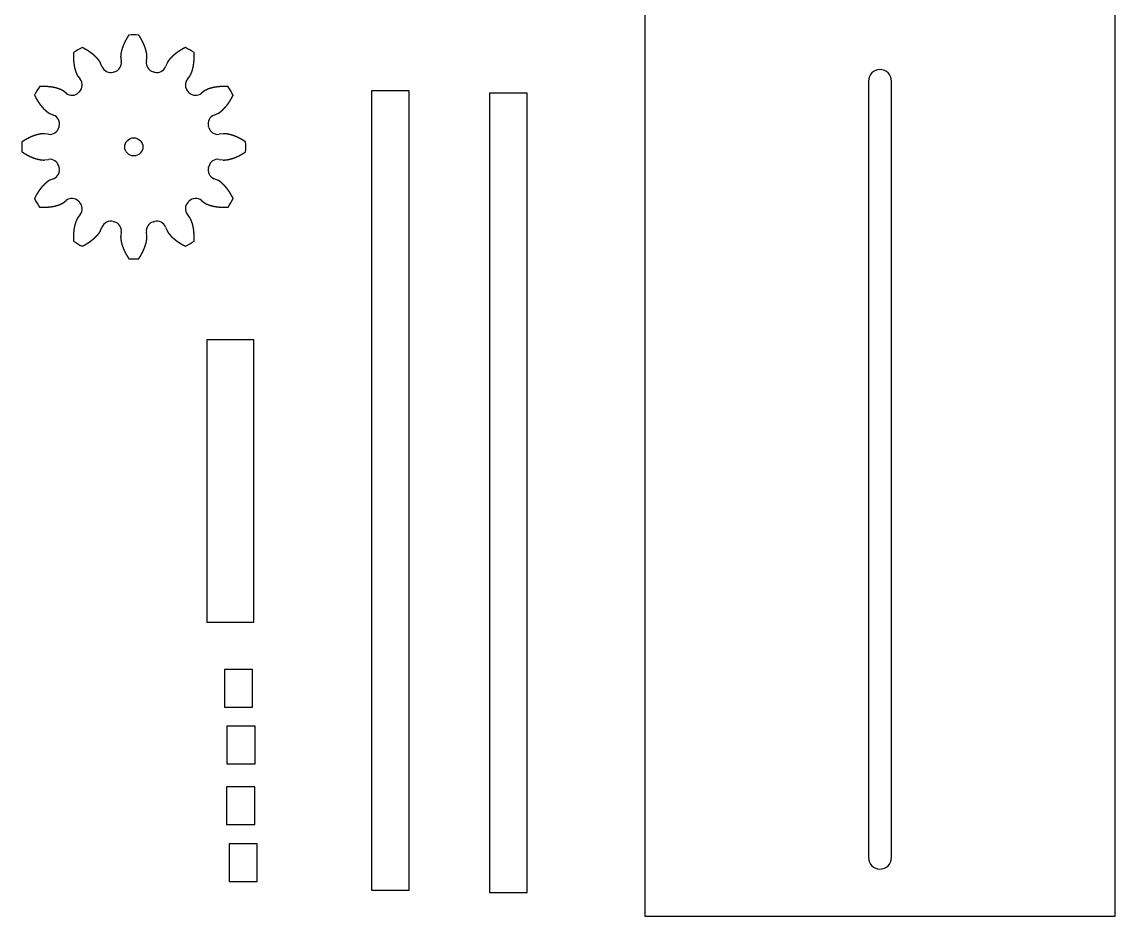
# Model space of a CAD drawing. Header units: millimetres. Extents: x -233 to 0, y -200 to 89.
# Drawn here: x -232.4 to 0, y -200 to -9.9 of the extents above; entities that cross this region are included whole.
import ezdxf

# ---------------------------------------------------------------- set-up
doc = ezdxf.new("R2010")
doc.units = ezdxf.units.MM
doc.layers.get('0').update_dxf_attribs({"linetype": 'CONTINUOUS'})

msp = doc.modelspace()

# ---------------------------------------------------------------- linework, layer by layer
for p, q in [((-211.42, -17.47), (-211.31, -18.27)), ((-205.97, -18.27), (-205.85, -17.47)), ((-215.41, -19.37), (-215.71, -18.62)), ((-201.57, -18.62), (-201.87, -19.37)), ((-220.53, -21.4), (-220.03, -22.04)), ((-197.25, -22.04), (-196.74, -21.4)), ((-223.03, -25.04), (-223.67, -24.54)), ((-193.61, -24.54), (-194.24, -25.04)), ((-226.46, -29.36), (-225.7, -29.66)), ((-191.57, -29.66), (-190.82, -29.36)), ((-226.8, -33.77), (-227.6, -33.65)), ((-189.67, -33.65), (-190.48, -33.77)), ((-227.6, -39.22), (-226.8, -39.1)), ((-190.48, -39.1), (-189.67, -39.22)), ((-225.7, -43.21), (-226.46, -43.51)), ((-190.82, -43.51), (-191.57, -43.21)), ((-223.67, -48.33), (-223.03, -47.83)), ((-194.24, -47.83), (-193.61, -48.33)), ((-220.03, -50.83), (-220.53, -51.47)), ((-196.74, -51.47), (-197.25, -50.83)), ((-215.71, -54.25), (-215.41, -53.5)), ((-211.31, -54.6), (-211.42, -55.4)), ((-205.85, -55.4), (-205.97, -54.6)), ((-201.87, -53.5), (-201.57, -54.25)), ((-183.14, -137.47), (-183.14, -77.47))]:
    msp.add_line(p, q)
for points in [[(0, -200), (0, 0), (-100, 0), (-100, -200)], [(-150.11, -24.49), (-158.11, -24.49), (-158.11, -194.49), (-150.11, -194.49)], [(-125, -25), (-133, -25), (-133, -195), (-125, -195)], [(-183.14, -137.47), (-183.14, -77.47), (-193.14, -77.47), (-193.14, -137.47)], [(-189.38, -147.56), (-189.38, -155.56), (-183.38, -155.56), (-183.38, -147.56)], [(-182.84, -167.64), (-182.84, -159.64), (-188.84, -159.64), (-188.84, -167.64)], [(-188.91, -180.53), (-182.91, -180.53), (-182.91, -172.53), (-188.91, -172.53)], [(-182.38, -184.61), (-188.38, -184.61), (-188.38, -192.61), (-182.38, -192.61)]]:
    msp.add_lwpolyline(points, close=True)
msp.add_lwpolyline([(-52.45, -187.55, 1), (-47.55, -187.55), (-47.55, -22.45, 1), (-52.45, -22.45)], format="xyb", close=True)
msp.add_circle((-208.64, -36.44), 1.93)
for centre, radius, start, end in [((-208.64, -36.44), 23.8, 87.4589, 92.5411), ((-208.64, -36.44), 23.8, 117.4589, 122.5411), ((-208.64, -36.44), 23.8, 57.4589, 62.5411), ((-213.28, -18.56), 2, -75.4284, 8.354), ((-203.99, -18.56), 2, 171.646, 255.4284), ((-213.55, -18.63), 2, 201.646, 285.4284), ((-208.64, -36.44), 16.47, 104.5716, 105.4284), ((-208.64, -36.44), 16.47, 74.5716, 75.4284), ((-203.73, -18.63), 2, 254.5716, 338.354), ((-221.6, -23.28), 2, -45.4284, 38.354), ((-195.68, -23.28), 2, 141.646, 225.4284), ((-208.64, -36.44), 23.8, 147.4589, 152.5411), ((-221.79, -23.48), 2, 231.646, 315.4284), ((-208.64, -36.44), 16.47, 134.5716, 135.4284), ((-208.64, -36.44), 16.47, 44.5716, 45.4284), ((-195.48, -23.48), 2, 224.5716, 308.354), ((-208.64, -36.44), 23.8, 27.4589, 32.5411), ((-226.44, -31.52), 2, -15.4284, 68.354), ((-190.84, -31.52), 2, 111.646, 195.4284), ((-226.51, -31.79), 2, 261.646, 345.4284), ((-208.64, -36.44), 16.47, 164.5716, 165.4284), ((-208.64, -36.44), 16.47, 14.5716, 15.4284), ((-190.77, -31.79), 2, 194.5716, 278.354), ((-208.64, -36.44), 23.8, 177.4589, 182.5411), ((-208.64, -36.44), 23.8, -2.5411, 2.5411), ((-226.51, -41.08), 2, 14.5716, 98.354), ((-190.77, -41.08), 2, 81.646, 165.4284), ((-226.44, -41.35), 2, -68.354, 15.4284), ((-208.64, -36.44), 16.47, 194.5716, 195.4284), ((-190.84, -41.35), 2, 164.5716, 248.354), ((-208.64, -36.44), 16.47, 344.5716, 345.4284), ((-208.64, -36.44), 23.8, 207.4589, 212.5411), ((-221.79, -49.4), 2, 44.5716, 128.354), ((-208.64, -36.44), 16.47, 224.5716, 225.4284), ((-221.6, -49.59), 2, -38.354, 45.4284), ((-195.68, -49.59), 2, 134.5716, 218.354), ((-208.64, -36.44), 16.47, 314.5716, 315.4284), ((-195.48, -49.4), 2, 51.646, 135.4284), ((-208.64, -36.44), 23.8, 327.4589, 332.5411), ((-213.55, -54.24), 2, 74.5716, 158.354), ((-208.64, -36.44), 16.47, 254.5716, 255.4284), ((-213.28, -54.31), 2, -8.354, 75.4284), ((-203.99, -54.31), 2, 104.5716, 188.354), ((-208.64, -36.44), 16.47, 284.5716, 285.4284), ((-203.73, -54.24), 2, 21.646, 105.4284), ((-208.64, -36.44), 23.8, 237.4589, 242.5411), ((-208.64, -36.44), 23.8, 297.4589, 302.5411), ((-208.64, -36.44), 23.8, 267.4589, 272.5411)]:
    msp.add_arc(centre, radius, start, end)
for points in [[(-209.69, -12.66), (-209.7, -12.67), (-209.72, -12.7), (-209.75, -12.74), (-209.78, -12.79), (-209.82, -12.86), (-209.87, -12.92), (-209.91, -12.99), (-209.95, -13.06), (-209.99, -13.12), (-210.03, -13.19), (-210.07, -13.26), (-210.11, -13.32), (-210.15, -13.39), (-210.19, -13.46), (-210.23, -13.52), (-210.27, -13.59), (-210.3, -13.66), (-210.34, -13.73), (-210.38, -13.8), (-210.41, -13.86), (-210.45, -13.93), (-210.48, -14), (-210.52, -14.07), (-210.55, -14.14), (-210.58, -14.2), (-210.62, -14.27), (-210.65, -14.34), (-210.68, -14.41), (-210.71, -14.48), (-210.74, -14.55), (-210.77, -14.62), (-210.8, -14.68), (-210.83, -14.75), (-210.86, -14.82), (-210.89, -14.89), (-210.91, -14.96), (-210.94, -15.03), (-210.97, -15.1), (-210.99, -15.17), (-211.02, -15.24), (-211.04, -15.31), (-211.07, -15.38), (-211.09, -15.45), (-211.11, -15.52), (-211.13, -15.59), (-211.16, -15.66), (-211.18, -15.73), (-211.2, -15.8), (-211.22, -15.87), (-211.23, -15.94), (-211.25, -16.01), (-211.27, -16.08), (-211.29, -16.15), (-211.3, -16.22), (-211.32, -16.29), (-211.33, -16.36), (-211.34, -16.43), (-211.36, -16.5), (-211.37, -16.57), (-211.38, -16.64), (-211.39, -16.71), (-211.4, -16.78), (-211.41, -16.84), (-211.41, -16.91), (-211.42, -16.98), (-211.43, -17.05), (-211.43, -17.12), (-211.43, -17.19), (-211.44, -17.26), (-211.44, -17.33), (-211.43, -17.39), (-211.43, -17.43), (-211.43, -17.46), (-211.42, -17.47)], [(-205.85, -17.47), (-205.85, -17.46), (-205.85, -17.43), (-205.84, -17.39), (-205.84, -17.33), (-205.84, -17.26), (-205.84, -17.19), (-205.85, -17.12), (-205.85, -17.05), (-205.86, -16.98), (-205.86, -16.91), (-205.87, -16.84), (-205.88, -16.78), (-205.88, -16.71), (-205.89, -16.64), (-205.91, -16.57), (-205.92, -16.5), (-205.93, -16.43), (-205.94, -16.36), (-205.96, -16.29), (-205.97, -16.22), (-205.99, -16.15), (-206.01, -16.08), (-206.02, -16.01), (-206.04, -15.94), (-206.06, -15.87), (-206.08, -15.8), (-206.1, -15.73), (-206.12, -15.66), (-206.14, -15.59), (-206.16, -15.52), (-206.19, -15.45), (-206.21, -15.38), (-206.23, -15.31), (-206.26, -15.24), (-206.28, -15.17), (-206.31, -15.1), (-206.33, -15.03), (-206.36, -14.96), (-206.39, -14.89), (-206.42, -14.82), (-206.45, -14.75), (-206.47, -14.68), (-206.5, -14.62), (-206.53, -14.55), (-206.56, -14.48), (-206.6, -14.41), (-206.63, -14.34), (-206.66, -14.27), (-206.69, -14.2), (-206.73, -14.14), (-206.76, -14.07), (-206.79, -14), (-206.83, -13.93), (-206.86, -13.86), (-206.9, -13.8), (-206.94, -13.73), (-206.97, -13.66), (-207.01, -13.59), (-207.05, -13.52), (-207.09, -13.46), (-207.13, -13.39), (-207.16, -13.32), (-207.2, -13.26), (-207.24, -13.19), (-207.29, -13.12), (-207.33, -13.06), (-207.37, -12.99), (-207.41, -12.92), (-207.45, -12.86), (-207.5, -12.79), (-207.53, -12.74), (-207.56, -12.7), (-207.57, -12.67), (-207.58, -12.66)], [(-215.71, -18.62), (-215.71, -18.6), (-215.72, -18.58), (-215.74, -18.54), (-215.77, -18.49), (-215.8, -18.43), (-215.84, -18.37), (-215.88, -18.32), (-215.91, -18.26), (-215.95, -18.2), (-215.99, -18.14), (-216.03, -18.08), (-216.08, -18.03), (-216.12, -17.97), (-216.16, -17.92), (-216.21, -17.86), (-216.25, -17.81), (-216.3, -17.75), (-216.35, -17.7), (-216.39, -17.65), (-216.44, -17.59), (-216.49, -17.54), (-216.54, -17.49), (-216.59, -17.44), (-216.64, -17.38), (-216.69, -17.33), (-216.74, -17.28), (-216.79, -17.23), (-216.85, -17.18), (-216.9, -17.13), (-216.95, -17.08), (-217.01, -17.03), (-217.06, -16.98), (-217.12, -16.94), (-217.18, -16.89), (-217.23, -16.84), (-217.29, -16.79), (-217.35, -16.75), (-217.4, -16.7), (-217.46, -16.65), (-217.52, -16.61), (-217.58, -16.56), (-217.64, -16.52), (-217.7, -16.47), (-217.76, -16.43), (-217.82, -16.38), (-217.88, -16.34), (-217.94, -16.3), (-218.01, -16.25), (-218.07, -16.21), (-218.13, -16.17), (-218.2, -16.13), (-218.26, -16.08), (-218.32, -16.04), (-218.39, -16), (-218.45, -15.96), (-218.52, -15.92), (-218.58, -15.88), (-218.65, -15.84), (-218.72, -15.8), (-218.78, -15.76), (-218.85, -15.72), (-218.92, -15.68), (-218.99, -15.64), (-219.05, -15.61), (-219.12, -15.57), (-219.19, -15.53), (-219.26, -15.5), (-219.33, -15.46), (-219.4, -15.42), (-219.47, -15.39), (-219.53, -15.36), (-219.57, -15.34), (-219.6, -15.32), (-219.61, -15.32)], [(-197.66, -15.32), (-197.68, -15.32), (-197.71, -15.34), (-197.75, -15.36), (-197.8, -15.39), (-197.88, -15.42), (-197.95, -15.46), (-198.01, -15.5), (-198.08, -15.53), (-198.15, -15.57), (-198.22, -15.61), (-198.29, -15.64), (-198.36, -15.68), (-198.42, -15.72), (-198.49, -15.76), (-198.56, -15.8), (-198.63, -15.84), (-198.69, -15.88), (-198.76, -15.92), (-198.82, -15.96), (-198.89, -16), (-198.95, -16.04), (-199.02, -16.08), (-199.08, -16.13), (-199.14, -16.17), (-199.21, -16.21), (-199.27, -16.25), (-199.33, -16.3), (-199.39, -16.34), (-199.45, -16.38), (-199.52, -16.43), (-199.58, -16.47), (-199.64, -16.52), (-199.7, -16.56), (-199.76, -16.61), (-199.81, -16.65), (-199.87, -16.7), (-199.93, -16.75), (-199.99, -16.79), (-200.04, -16.84), (-200.1, -16.89), (-200.16, -16.94), (-200.21, -16.98), (-200.27, -17.03), (-200.32, -17.08), (-200.38, -17.13), (-200.43, -17.18), (-200.48, -17.23), (-200.53, -17.28), (-200.59, -17.33), (-200.64, -17.38), (-200.69, -17.44), (-200.74, -17.49), (-200.79, -17.54), (-200.83, -17.59), (-200.88, -17.65), (-200.93, -17.7), (-200.98, -17.75), (-201.02, -17.81), (-201.07, -17.86), (-201.11, -17.92), (-201.16, -17.97), (-201.2, -18.03), (-201.24, -18.08), (-201.28, -18.14), (-201.32, -18.2), (-201.36, -18.26), (-201.4, -18.32), (-201.44, -18.37), (-201.47, -18.43), (-201.51, -18.49), (-201.53, -18.54), (-201.55, -18.58), (-201.56, -18.6), (-201.57, -18.62)], [(-221.44, -16.37), (-221.44, -16.39), (-221.44, -16.42), (-221.45, -16.47), (-221.45, -16.53), (-221.45, -16.61), (-221.46, -16.69), (-221.46, -16.77), (-221.46, -16.84), (-221.47, -16.92), (-221.47, -17), (-221.47, -17.08), (-221.47, -17.16), (-221.47, -17.23), (-221.47, -17.31), (-221.47, -17.39), (-221.47, -17.47), (-221.47, -17.54), (-221.47, -17.62), (-221.46, -17.7), (-221.46, -17.77), (-221.46, -17.85), (-221.45, -17.93), (-221.45, -18), (-221.44, -18.08), (-221.44, -18.15), (-221.43, -18.23), (-221.43, -18.31), (-221.42, -18.38), (-221.41, -18.46), (-221.4, -18.53), (-221.4, -18.61), (-221.39, -18.68), (-221.38, -18.75), (-221.37, -18.83), (-221.36, -18.9), (-221.35, -18.98), (-221.34, -19.05), (-221.32, -19.12), (-221.31, -19.2), (-221.3, -19.27), (-221.28, -19.34), (-221.27, -19.41), (-221.26, -19.49), (-221.24, -19.56), (-221.22, -19.63), (-221.21, -19.7), (-221.19, -19.77), (-221.17, -19.84), (-221.16, -19.91), (-221.14, -19.98), (-221.12, -20.05), (-221.1, -20.12), (-221.08, -20.19), (-221.05, -20.26), (-221.03, -20.32), (-221.01, -20.39), (-220.99, -20.46), (-220.96, -20.53), (-220.94, -20.59), (-220.91, -20.66), (-220.89, -20.73), (-220.86, -20.79), (-220.83, -20.85), (-220.8, -20.92), (-220.77, -20.98), (-220.74, -21.04), (-220.71, -21.11), (-220.68, -21.17), (-220.65, -21.23), (-220.61, -21.29), (-220.58, -21.34), (-220.56, -21.37), (-220.54, -21.39), (-220.53, -21.4)], [(-196.74, -21.4), (-196.73, -21.39), (-196.72, -21.37), (-196.69, -21.34), (-196.66, -21.29), (-196.63, -21.23), (-196.6, -21.17), (-196.56, -21.11), (-196.53, -21.04), (-196.5, -20.98), (-196.47, -20.92), (-196.44, -20.85), (-196.42, -20.79), (-196.39, -20.73), (-196.36, -20.66), (-196.34, -20.59), (-196.31, -20.53), (-196.29, -20.46), (-196.27, -20.39), (-196.24, -20.32), (-196.22, -20.26), (-196.2, -20.19), (-196.18, -20.12), (-196.16, -20.05), (-196.14, -19.98), (-196.12, -19.91), (-196.1, -19.84), (-196.08, -19.77), (-196.07, -19.7), (-196.05, -19.63), (-196.04, -19.56), (-196.02, -19.49), (-196.01, -19.41), (-195.99, -19.34), (-195.98, -19.27), (-195.97, -19.2), (-195.95, -19.12), (-195.94, -19.05), (-195.93, -18.98), (-195.92, -18.9), (-195.91, -18.83), (-195.9, -18.75), (-195.89, -18.68), (-195.88, -18.61), (-195.87, -18.53), (-195.86, -18.46), (-195.86, -18.38), (-195.85, -18.31), (-195.84, -18.23), (-195.84, -18.15), (-195.83, -18.08), (-195.83, -18), (-195.82, -17.93), (-195.82, -17.85), (-195.82, -17.77), (-195.81, -17.7), (-195.81, -17.62), (-195.81, -17.54), (-195.81, -17.47), (-195.81, -17.39), (-195.81, -17.31), (-195.81, -17.23), (-195.81, -17.16), (-195.81, -17.08), (-195.81, -17), (-195.81, -16.92), (-195.81, -16.84), (-195.82, -16.77), (-195.82, -16.69), (-195.82, -16.61), (-195.83, -16.53), (-195.83, -16.47), (-195.83, -16.42), (-195.83, -16.39), (-195.84, -16.37)], [(-229.76, -25.46), (-229.75, -25.48), (-229.74, -25.5), (-229.71, -25.55), (-229.69, -25.6), (-229.65, -25.67), (-229.61, -25.74), (-229.58, -25.81), (-229.54, -25.88), (-229.5, -25.95), (-229.47, -26.02), (-229.43, -26.09), (-229.39, -26.16), (-229.35, -26.22), (-229.31, -26.29), (-229.27, -26.36), (-229.23, -26.42), (-229.19, -26.49), (-229.15, -26.55), (-229.11, -26.62), (-229.07, -26.69), (-229.03, -26.75), (-228.99, -26.81), (-228.95, -26.88), (-228.91, -26.94), (-228.86, -27), (-228.82, -27.07), (-228.78, -27.13), (-228.73, -27.19), (-228.69, -27.25), (-228.65, -27.31), (-228.6, -27.37), (-228.56, -27.43), (-228.51, -27.49), (-228.47, -27.55), (-228.42, -27.61), (-228.37, -27.67), (-228.33, -27.73), (-228.28, -27.79), (-228.23, -27.84), (-228.19, -27.9), (-228.14, -27.95), (-228.09, -28.01), (-228.04, -28.06), (-227.99, -28.12), (-227.94, -28.17), (-227.89, -28.23), (-227.84, -28.28), (-227.79, -28.33), (-227.74, -28.38), (-227.69, -28.43), (-227.64, -28.48), (-227.59, -28.53), (-227.53, -28.58), (-227.48, -28.63), (-227.43, -28.68), (-227.37, -28.73), (-227.32, -28.77), (-227.27, -28.82), (-227.21, -28.87), (-227.16, -28.91), (-227.1, -28.95), (-227.05, -29), (-226.99, -29.04), (-226.93, -29.08), (-226.87, -29.12), (-226.82, -29.16), (-226.76, -29.2), (-226.7, -29.24), (-226.64, -29.27), (-226.58, -29.31), (-226.53, -29.33), (-226.49, -29.35), (-226.47, -29.36), (-226.46, -29.36)], [(-223.67, -24.54), (-223.68, -24.53), (-223.7, -24.52), (-223.74, -24.49), (-223.78, -24.46), (-223.84, -24.43), (-223.9, -24.39), (-223.97, -24.36), (-224.03, -24.33), (-224.09, -24.3), (-224.16, -24.27), (-224.22, -24.24), (-224.28, -24.21), (-224.35, -24.19), (-224.41, -24.16), (-224.48, -24.13), (-224.55, -24.11), (-224.61, -24.09), (-224.68, -24.06), (-224.75, -24.04), (-224.82, -24.02), (-224.89, -24), (-224.95, -23.98), (-225.02, -23.96), (-225.09, -23.94), (-225.16, -23.92), (-225.23, -23.9), (-225.3, -23.88), (-225.37, -23.87), (-225.45, -23.85), (-225.52, -23.83), (-225.59, -23.82), (-225.66, -23.8), (-225.73, -23.79), (-225.8, -23.78), (-225.88, -23.76), (-225.95, -23.75), (-226.02, -23.74), (-226.1, -23.73), (-226.17, -23.72), (-226.24, -23.71), (-226.32, -23.7), (-226.39, -23.69), (-226.47, -23.68), (-226.54, -23.67), (-226.62, -23.66), (-226.69, -23.65), (-226.77, -23.65), (-226.84, -23.64), (-226.92, -23.64), (-226.99, -23.63), (-227.07, -23.63), (-227.15, -23.62), (-227.22, -23.62), (-227.3, -23.61), (-227.38, -23.61), (-227.45, -23.61), (-227.53, -23.61), (-227.61, -23.6), (-227.68, -23.6), (-227.76, -23.6), (-227.84, -23.6), (-227.92, -23.6), (-228, -23.6), (-228.07, -23.61), (-228.15, -23.61), (-228.23, -23.61), (-228.31, -23.61), (-228.39, -23.62), (-228.46, -23.62), (-228.54, -23.62), (-228.61, -23.63), (-228.65, -23.63), (-228.69, -23.63), (-228.7, -23.63)], [(-188.57, -23.63), (-188.59, -23.63), (-188.62, -23.63), (-188.67, -23.63), (-188.73, -23.62), (-188.81, -23.62), (-188.89, -23.62), (-188.97, -23.61), (-189.05, -23.61), (-189.12, -23.61), (-189.2, -23.61), (-189.28, -23.6), (-189.36, -23.6), (-189.44, -23.6), (-189.51, -23.6), (-189.59, -23.6), (-189.67, -23.6), (-189.75, -23.61), (-189.82, -23.61), (-189.9, -23.61), (-189.98, -23.61), (-190.05, -23.62), (-190.13, -23.62), (-190.21, -23.63), (-190.28, -23.63), (-190.36, -23.64), (-190.43, -23.64), (-190.51, -23.65), (-190.58, -23.65), (-190.66, -23.66), (-190.73, -23.67), (-190.81, -23.68), (-190.88, -23.69), (-190.96, -23.7), (-191.03, -23.71), (-191.11, -23.72), (-191.18, -23.73), (-191.25, -23.74), (-191.33, -23.75), (-191.4, -23.76), (-191.47, -23.78), (-191.54, -23.79), (-191.62, -23.8), (-191.69, -23.82), (-191.76, -23.83), (-191.83, -23.85), (-191.9, -23.87), (-191.97, -23.88), (-192.04, -23.9), (-192.11, -23.92), (-192.18, -23.94), (-192.25, -23.96), (-192.32, -23.98), (-192.39, -24), (-192.46, -24.02), (-192.53, -24.04), (-192.59, -24.06), (-192.66, -24.09), (-192.73, -24.11), (-192.8, -24.13), (-192.86, -24.16), (-192.93, -24.19), (-192.99, -24.21), (-193.06, -24.24), (-193.12, -24.27), (-193.18, -24.3), (-193.25, -24.33), (-193.31, -24.36), (-193.37, -24.39), (-193.43, -24.43), (-193.49, -24.46), (-193.54, -24.49), (-193.57, -24.52), (-193.59, -24.53), (-193.61, -24.54)], [(-190.82, -29.36), (-190.81, -29.36), (-190.78, -29.35), (-190.74, -29.33), (-190.69, -29.31), (-190.63, -29.27), (-190.58, -29.24), (-190.52, -29.2), (-190.46, -29.16), (-190.4, -29.12), (-190.34, -29.08), (-190.29, -29.04), (-190.23, -29), (-190.17, -28.95), (-190.12, -28.91), (-190.06, -28.87), (-190.01, -28.82), (-189.96, -28.77), (-189.9, -28.73), (-189.85, -28.68), (-189.79, -28.63), (-189.74, -28.58), (-189.69, -28.53), (-189.64, -28.48), (-189.59, -28.43), (-189.54, -28.38), (-189.48, -28.33), (-189.43, -28.28), (-189.38, -28.23), (-189.33, -28.17), (-189.28, -28.12), (-189.24, -28.06), (-189.19, -28.01), (-189.14, -27.95), (-189.09, -27.9), (-189.04, -27.84), (-189, -27.79), (-188.95, -27.73), (-188.9, -27.67), (-188.86, -27.61), (-188.81, -27.55), (-188.76, -27.49), (-188.72, -27.43), (-188.67, -27.37), (-188.63, -27.31), (-188.59, -27.25), (-188.54, -27.19), (-188.5, -27.13), (-188.45, -27.07), (-188.41, -27), (-188.37, -26.94), (-188.33, -26.88), (-188.29, -26.81), (-188.24, -26.75), (-188.2, -26.69), (-188.16, -26.62), (-188.12, -26.55), (-188.08, -26.49), (-188.04, -26.42), (-188, -26.36), (-187.96, -26.29), (-187.92, -26.22), (-187.89, -26.16), (-187.85, -26.09), (-187.81, -26.02), (-187.77, -25.95), (-187.73, -25.88), (-187.7, -25.81), (-187.66, -25.74), (-187.63, -25.67), (-187.59, -25.6), (-187.56, -25.55), (-187.54, -25.5), (-187.53, -25.48), (-187.52, -25.46)], [(-227.6, -33.65), (-227.62, -33.65), (-227.65, -33.64), (-227.69, -33.64), (-227.74, -33.64), (-227.81, -33.64), (-227.88, -33.64), (-227.95, -33.64), (-228.02, -33.65), (-228.09, -33.65), (-228.16, -33.66), (-228.23, -33.67), (-228.3, -33.67), (-228.37, -33.68), (-228.44, -33.69), (-228.51, -33.7), (-228.58, -33.72), (-228.65, -33.73), (-228.72, -33.74), (-228.79, -33.76), (-228.86, -33.77), (-228.93, -33.79), (-229, -33.8), (-229.07, -33.82), (-229.14, -33.84), (-229.21, -33.86), (-229.28, -33.88), (-229.35, -33.9), (-229.42, -33.92), (-229.49, -33.94), (-229.56, -33.96), (-229.63, -33.98), (-229.7, -34.01), (-229.77, -34.03), (-229.83, -34.06), (-229.9, -34.08), (-229.97, -34.11), (-230.04, -34.13), (-230.11, -34.16), (-230.18, -34.19), (-230.25, -34.21), (-230.32, -34.24), (-230.39, -34.27), (-230.46, -34.3), (-230.53, -34.33), (-230.6, -34.36), (-230.66, -34.39), (-230.73, -34.43), (-230.8, -34.46), (-230.87, -34.49), (-230.94, -34.52), (-231.01, -34.56), (-231.07, -34.59), (-231.14, -34.63), (-231.21, -34.66), (-231.28, -34.7), (-231.35, -34.73), (-231.41, -34.77), (-231.48, -34.81), (-231.55, -34.85), (-231.62, -34.88), (-231.68, -34.92), (-231.75, -34.96), (-231.82, -35), (-231.88, -35.04), (-231.95, -35.08), (-232.02, -35.12), (-232.08, -35.17), (-232.15, -35.21), (-232.22, -35.25), (-232.28, -35.29), (-232.34, -35.33), (-232.38, -35.35), (-232.4, -35.37), (-232.41, -35.38)], [(-184.86, -35.38), (-184.87, -35.37), (-184.9, -35.35), (-184.94, -35.33), (-184.99, -35.29), (-185.06, -35.25), (-185.13, -35.21), (-185.19, -35.17), (-185.26, -35.12), (-185.32, -35.08), (-185.39, -35.04), (-185.46, -35), (-185.53, -34.96), (-185.59, -34.92), (-185.66, -34.88), (-185.73, -34.85), (-185.79, -34.81), (-185.86, -34.77), (-185.93, -34.73), (-186, -34.7), (-186.07, -34.66), (-186.13, -34.63), (-186.2, -34.59), (-186.27, -34.56), (-186.34, -34.52), (-186.41, -34.49), (-186.47, -34.46), (-186.54, -34.43), (-186.61, -34.39), (-186.68, -34.36), (-186.75, -34.33), (-186.82, -34.3), (-186.89, -34.27), (-186.96, -34.24), (-187.03, -34.21), (-187.09, -34.19), (-187.16, -34.16), (-187.23, -34.13), (-187.3, -34.11), (-187.37, -34.08), (-187.44, -34.06), (-187.51, -34.03), (-187.58, -34.01), (-187.65, -33.98), (-187.72, -33.96), (-187.79, -33.94), (-187.86, -33.92), (-187.93, -33.9), (-188, -33.88), (-188.07, -33.86), (-188.14, -33.84), (-188.21, -33.82), (-188.28, -33.8), (-188.35, -33.79), (-188.42, -33.77), (-188.49, -33.76), (-188.56, -33.74), (-188.63, -33.73), (-188.7, -33.72), (-188.77, -33.7), (-188.84, -33.69), (-188.91, -33.68), (-188.98, -33.67), (-189.05, -33.67), (-189.12, -33.66), (-189.19, -33.65), (-189.26, -33.65), (-189.33, -33.64), (-189.4, -33.64), (-189.46, -33.64), (-189.53, -33.64), (-189.59, -33.64), (-189.63, -33.64), (-189.66, -33.65), (-189.67, -33.65)], [(-232.41, -37.49), (-232.4, -37.5), (-232.38, -37.52), (-232.34, -37.54), (-232.28, -37.58), (-232.22, -37.62), (-232.15, -37.66), (-232.08, -37.71), (-232.02, -37.75), (-231.95, -37.79), (-231.88, -37.83), (-231.82, -37.87), (-231.75, -37.91), (-231.68, -37.95), (-231.62, -37.99), (-231.55, -38.02), (-231.48, -38.06), (-231.41, -38.1), (-231.35, -38.14), (-231.28, -38.17), (-231.21, -38.21), (-231.14, -38.24), (-231.07, -38.28), (-231.01, -38.31), (-230.94, -38.35), (-230.87, -38.38), (-230.8, -38.41), (-230.73, -38.45), (-230.66, -38.48), (-230.6, -38.51), (-230.53, -38.54), (-230.46, -38.57), (-230.39, -38.6), (-230.32, -38.63), (-230.25, -38.66), (-230.18, -38.68), (-230.11, -38.71), (-230.04, -38.74), (-229.97, -38.77), (-229.9, -38.79), (-229.83, -38.82), (-229.77, -38.84), (-229.7, -38.86), (-229.63, -38.89), (-229.56, -38.91), (-229.49, -38.93), (-229.42, -38.95), (-229.35, -38.97), (-229.28, -38.99), (-229.21, -39.01), (-229.14, -39.03), (-229.07, -39.05), (-229, -39.07), (-228.93, -39.08), (-228.86, -39.1), (-228.79, -39.11), (-228.72, -39.13), (-228.65, -39.14), (-228.58, -39.16), (-228.51, -39.17), (-228.44, -39.18), (-228.37, -39.19), (-228.3, -39.2), (-228.23, -39.21), (-228.16, -39.21), (-228.09, -39.22), (-228.02, -39.22), (-227.95, -39.23), (-227.88, -39.23), (-227.81, -39.23), (-227.74, -39.23), (-227.69, -39.23), (-227.65, -39.23), (-227.62, -39.22), (-227.6, -39.22)], [(-189.67, -39.22), (-189.66, -39.22), (-189.63, -39.23), (-189.59, -39.23), (-189.53, -39.23), (-189.46, -39.23), (-189.4, -39.23), (-189.33, -39.23), (-189.26, -39.22), (-189.19, -39.22), (-189.12, -39.21), (-189.05, -39.21), (-188.98, -39.2), (-188.91, -39.19), (-188.84, -39.18), (-188.77, -39.17), (-188.7, -39.16), (-188.63, -39.14), (-188.56, -39.13), (-188.49, -39.11), (-188.42, -39.1), (-188.35, -39.08), (-188.28, -39.07), (-188.21, -39.05), (-188.14, -39.03), (-188.07, -39.01), (-188, -38.99), (-187.93, -38.97), (-187.86, -38.95), (-187.79, -38.93), (-187.72, -38.91), (-187.65, -38.89), (-187.58, -38.86), (-187.51, -38.84), (-187.44, -38.82), (-187.37, -38.79), (-187.3, -38.77), (-187.23, -38.74), (-187.16, -38.71), (-187.09, -38.68), (-187.03, -38.66), (-186.96, -38.63), (-186.89, -38.6), (-186.82, -38.57), (-186.75, -38.54), (-186.68, -38.51), (-186.61, -38.48), (-186.54, -38.45), (-186.47, -38.41), (-186.41, -38.38), (-186.34, -38.35), (-186.27, -38.31), (-186.2, -38.28), (-186.13, -38.24), (-186.07, -38.21), (-186, -38.17), (-185.93, -38.14), (-185.86, -38.1), (-185.79, -38.06), (-185.73, -38.02), (-185.66, -37.99), (-185.59, -37.95), (-185.53, -37.91), (-185.46, -37.87), (-185.39, -37.83), (-185.32, -37.79), (-185.26, -37.75), (-185.19, -37.71), (-185.13, -37.66), (-185.06, -37.62), (-184.99, -37.58), (-184.94, -37.54), (-184.9, -37.52), (-184.87, -37.5), (-184.86, -37.49)], [(-226.46, -43.51), (-226.47, -43.51), (-226.49, -43.52), (-226.53, -43.54), (-226.58, -43.56), (-226.64, -43.6), (-226.7, -43.64), (-226.76, -43.67), (-226.82, -43.71), (-226.87, -43.75), (-226.93, -43.79), (-226.99, -43.83), (-227.05, -43.87), (-227.1, -43.92), (-227.16, -43.96), (-227.21, -44), (-227.27, -44.05), (-227.32, -44.1), (-227.37, -44.14), (-227.43, -44.19), (-227.48, -44.24), (-227.53, -44.29), (-227.59, -44.34), (-227.64, -44.39), (-227.69, -44.44), (-227.74, -44.49), (-227.79, -44.54), (-227.84, -44.59), (-227.89, -44.64), (-227.94, -44.7), (-227.99, -44.75), (-228.04, -44.81), (-228.09, -44.86), (-228.14, -44.92), (-228.19, -44.97), (-228.23, -45.03), (-228.28, -45.09), (-228.33, -45.14), (-228.37, -45.2), (-228.42, -45.26), (-228.47, -45.32), (-228.51, -45.38), (-228.56, -45.44), (-228.6, -45.5), (-228.65, -45.56), (-228.69, -45.62), (-228.73, -45.68), (-228.78, -45.74), (-228.82, -45.8), (-228.86, -45.87), (-228.91, -45.93), (-228.95, -45.99), (-228.99, -46.06), (-229.03, -46.12), (-229.07, -46.19), (-229.11, -46.25), (-229.15, -46.32), (-229.19, -46.38), (-229.23, -46.45), (-229.27, -46.51), (-229.31, -46.58), (-229.35, -46.65), (-229.39, -46.72), (-229.43, -46.78), (-229.47, -46.85), (-229.5, -46.92), (-229.54, -46.99), (-229.58, -47.06), (-229.61, -47.13), (-229.65, -47.2), (-229.69, -47.27), (-229.71, -47.32), (-229.74, -47.37), (-229.75, -47.4), (-229.76, -47.41)], [(-187.52, -47.41), (-187.53, -47.4), (-187.54, -47.37), (-187.56, -47.32), (-187.59, -47.27), (-187.63, -47.2), (-187.66, -47.13), (-187.7, -47.06), (-187.73, -46.99), (-187.77, -46.92), (-187.81, -46.85), (-187.85, -46.78), (-187.89, -46.72), (-187.92, -46.65), (-187.96, -46.58), (-188, -46.51), (-188.04, -46.45), (-188.08, -46.38), (-188.12, -46.32), (-188.16, -46.25), (-188.2, -46.19), (-188.24, -46.12), (-188.29, -46.06), (-188.33, -45.99), (-188.37, -45.93), (-188.41, -45.87), (-188.45, -45.8), (-188.5, -45.74), (-188.54, -45.68), (-188.59, -45.62), (-188.63, -45.56), (-188.67, -45.5), (-188.72, -45.44), (-188.76, -45.38), (-188.81, -45.32), (-188.86, -45.26), (-188.9, -45.2), (-188.95, -45.14), (-189, -45.09), (-189.04, -45.03), (-189.09, -44.97), (-189.14, -44.92), (-189.19, -44.86), (-189.24, -44.81), (-189.28, -44.75), (-189.33, -44.7), (-189.38, -44.64), (-189.43, -44.59), (-189.48, -44.54), (-189.54, -44.49), (-189.59, -44.44), (-189.64, -44.39), (-189.69, -44.34), (-189.74, -44.29), (-189.79, -44.24), (-189.85, -44.19), (-189.9, -44.14), (-189.96, -44.1), (-190.01, -44.05), (-190.06, -44), (-190.12, -43.96), (-190.17, -43.92), (-190.23, -43.87), (-190.29, -43.83), (-190.34, -43.79), (-190.4, -43.75), (-190.46, -43.71), (-190.52, -43.67), (-190.58, -43.64), (-190.63, -43.6), (-190.69, -43.56), (-190.74, -43.54), (-190.78, -43.52), (-190.81, -43.51), (-190.82, -43.51)], [(-228.7, -49.24), (-228.69, -49.24), (-228.65, -49.24), (-228.61, -49.24), (-228.54, -49.25), (-228.46, -49.25), (-228.39, -49.26), (-228.31, -49.26), (-228.23, -49.26), (-228.15, -49.26), (-228.07, -49.27), (-228, -49.27), (-227.92, -49.27), (-227.84, -49.27), (-227.76, -49.27), (-227.68, -49.27), (-227.61, -49.27), (-227.53, -49.26), (-227.45, -49.26), (-227.38, -49.26), (-227.3, -49.26), (-227.22, -49.25), (-227.15, -49.25), (-227.07, -49.25), (-226.99, -49.24), (-226.92, -49.24), (-226.84, -49.23), (-226.77, -49.22), (-226.69, -49.22), (-226.62, -49.21), (-226.54, -49.2), (-226.47, -49.19), (-226.39, -49.18), (-226.32, -49.18), (-226.24, -49.17), (-226.17, -49.16), (-226.1, -49.14), (-226.02, -49.13), (-225.95, -49.12), (-225.88, -49.11), (-225.8, -49.1), (-225.73, -49.08), (-225.66, -49.07), (-225.59, -49.05), (-225.52, -49.04), (-225.45, -49.02), (-225.37, -49.01), (-225.3, -48.99), (-225.23, -48.97), (-225.16, -48.95), (-225.09, -48.93), (-225.02, -48.91), (-224.95, -48.89), (-224.89, -48.87), (-224.82, -48.85), (-224.75, -48.83), (-224.68, -48.81), (-224.61, -48.78), (-224.55, -48.76), (-224.48, -48.74), (-224.41, -48.71), (-224.35, -48.69), (-224.28, -48.66), (-224.22, -48.63), (-224.16, -48.6), (-224.09, -48.57), (-224.03, -48.54), (-223.97, -48.51), (-223.9, -48.48), (-223.84, -48.45), (-223.78, -48.41), (-223.74, -48.38), (-223.7, -48.36), (-223.68, -48.34), (-223.67, -48.33)], [(-193.61, -48.33), (-193.59, -48.34), (-193.57, -48.36), (-193.54, -48.38), (-193.49, -48.41), (-193.43, -48.45), (-193.37, -48.48), (-193.31, -48.51), (-193.25, -48.54), (-193.18, -48.57), (-193.12, -48.6), (-193.06, -48.63), (-192.99, -48.66), (-192.93, -48.69), (-192.86, -48.71), (-192.8, -48.74), (-192.73, -48.76), (-192.66, -48.78), (-192.59, -48.81), (-192.53, -48.83), (-192.46, -48.85), (-192.39, -48.87), (-192.32, -48.89), (-192.25, -48.91), (-192.18, -48.93), (-192.11, -48.95), (-192.04, -48.97), (-191.97, -48.99), (-191.9, -49.01), (-191.83, -49.02), (-191.76, -49.04), (-191.69, -49.05), (-191.62, -49.07), (-191.54, -49.08), (-191.47, -49.1), (-191.4, -49.11), (-191.33, -49.12), (-191.25, -49.13), (-191.18, -49.14), (-191.11, -49.16), (-191.03, -49.17), (-190.96, -49.18), (-190.88, -49.18), (-190.81, -49.19), (-190.73, -49.2), (-190.66, -49.21), (-190.58, -49.22), (-190.51, -49.22), (-190.43, -49.23), (-190.36, -49.24), (-190.28, -49.24), (-190.21, -49.25), (-190.13, -49.25), (-190.05, -49.25), (-189.98, -49.26), (-189.9, -49.26), (-189.82, -49.26), (-189.75, -49.26), (-189.67, -49.27), (-189.59, -49.27), (-189.51, -49.27), (-189.44, -49.27), (-189.36, -49.27), (-189.28, -49.27), (-189.2, -49.27), (-189.12, -49.26), (-189.05, -49.26), (-188.97, -49.26), (-188.89, -49.26), (-188.81, -49.25), (-188.73, -49.25), (-188.67, -49.24), (-188.62, -49.24), (-188.59, -49.24), (-188.57, -49.24)], [(-220.53, -51.47), (-220.54, -51.48), (-220.56, -51.5), (-220.58, -51.53), (-220.61, -51.58), (-220.65, -51.64), (-220.68, -51.7), (-220.71, -51.76), (-220.74, -51.83), (-220.77, -51.89), (-220.8, -51.95), (-220.83, -52.02), (-220.86, -52.08), (-220.89, -52.15), (-220.91, -52.21), (-220.94, -52.28), (-220.96, -52.34), (-220.99, -52.41), (-221.01, -52.48), (-221.03, -52.55), (-221.05, -52.61), (-221.08, -52.68), (-221.1, -52.75), (-221.12, -52.82), (-221.14, -52.89), (-221.16, -52.96), (-221.17, -53.03), (-221.19, -53.1), (-221.21, -53.17), (-221.22, -53.24), (-221.24, -53.31), (-221.26, -53.39), (-221.27, -53.46), (-221.28, -53.53), (-221.3, -53.6), (-221.31, -53.68), (-221.32, -53.75), (-221.34, -53.82), (-221.35, -53.89), (-221.36, -53.97), (-221.37, -54.04), (-221.38, -54.12), (-221.39, -54.19), (-221.4, -54.27), (-221.4, -54.34), (-221.41, -54.41), (-221.42, -54.49), (-221.43, -54.57), (-221.43, -54.64), (-221.44, -54.72), (-221.44, -54.79), (-221.45, -54.87), (-221.45, -54.94), (-221.46, -55.02), (-221.46, -55.1), (-221.46, -55.17), (-221.47, -55.25), (-221.47, -55.33), (-221.47, -55.4), (-221.47, -55.48), (-221.47, -55.56), (-221.47, -55.64), (-221.47, -55.71), (-221.47, -55.79), (-221.47, -55.87), (-221.47, -55.95), (-221.46, -56.03), (-221.46, -56.11), (-221.46, -56.18), (-221.45, -56.26), (-221.45, -56.34), (-221.45, -56.4), (-221.44, -56.45), (-221.44, -56.48), (-221.44, -56.5)], [(-195.84, -56.5), (-195.83, -56.48), (-195.83, -56.45), (-195.83, -56.4), (-195.83, -56.34), (-195.82, -56.26), (-195.82, -56.18), (-195.82, -56.11), (-195.81, -56.03), (-195.81, -55.95), (-195.81, -55.87), (-195.81, -55.79), (-195.81, -55.71), (-195.81, -55.64), (-195.81, -55.56), (-195.81, -55.48), (-195.81, -55.4), (-195.81, -55.33), (-195.81, -55.25), (-195.81, -55.17), (-195.82, -55.1), (-195.82, -55.02), (-195.82, -54.94), (-195.83, -54.87), (-195.83, -54.79), (-195.84, -54.72), (-195.84, -54.64), (-195.85, -54.57), (-195.86, -54.49), (-195.86, -54.41), (-195.87, -54.34), (-195.88, -54.27), (-195.89, -54.19), (-195.9, -54.12), (-195.91, -54.04), (-195.92, -53.97), (-195.93, -53.89), (-195.94, -53.82), (-195.95, -53.75), (-195.97, -53.68), (-195.98, -53.6), (-195.99, -53.53), (-196.01, -53.46), (-196.02, -53.39), (-196.04, -53.31), (-196.05, -53.24), (-196.07, -53.17), (-196.08, -53.1), (-196.1, -53.03), (-196.12, -52.96), (-196.14, -52.89), (-196.16, -52.82), (-196.18, -52.75), (-196.2, -52.68), (-196.22, -52.61), (-196.24, -52.55), (-196.27, -52.48), (-196.29, -52.41), (-196.31, -52.34), (-196.34, -52.28), (-196.36, -52.21), (-196.39, -52.15), (-196.42, -52.08), (-196.44, -52.02), (-196.47, -51.95), (-196.5, -51.89), (-196.53, -51.83), (-196.56, -51.76), (-196.6, -51.7), (-196.63, -51.64), (-196.66, -51.58), (-196.69, -51.53), (-196.72, -51.5), (-196.73, -51.48), (-196.74, -51.47)], [(-219.61, -57.55), (-219.6, -57.55), (-219.57, -57.53), (-219.53, -57.51), (-219.47, -57.48), (-219.4, -57.45), (-219.33, -57.41), (-219.26, -57.38), (-219.19, -57.34), (-219.12, -57.3), (-219.05, -57.26), (-218.99, -57.23), (-218.92, -57.19), (-218.85, -57.15), (-218.78, -57.11), (-218.72, -57.07), (-218.65, -57.03), (-218.58, -56.99), (-218.52, -56.95), (-218.45, -56.91), (-218.39, -56.87), (-218.32, -56.83), (-218.26, -56.79), (-218.2, -56.75), (-218.13, -56.7), (-218.07, -56.66), (-218.01, -56.62), (-217.94, -56.58), (-217.88, -56.53), (-217.82, -56.49), (-217.76, -56.44), (-217.7, -56.4), (-217.64, -56.35), (-217.58, -56.31), (-217.52, -56.26), (-217.46, -56.22), (-217.4, -56.17), (-217.35, -56.12), (-217.29, -56.08), (-217.23, -56.03), (-217.18, -55.98), (-217.12, -55.93), (-217.06, -55.89), (-217.01, -55.84), (-216.95, -55.79), (-216.9, -55.74), (-216.85, -55.69), (-216.79, -55.64), (-216.74, -55.59), (-216.69, -55.54), (-216.64, -55.49), (-216.59, -55.44), (-216.54, -55.38), (-216.49, -55.33), (-216.44, -55.28), (-216.39, -55.23), (-216.35, -55.17), (-216.3, -55.12), (-216.25, -55.06), (-216.21, -55.01), (-216.16, -54.95), (-216.12, -54.9), (-216.08, -54.84), (-216.03, -54.79), (-215.99, -54.73), (-215.95, -54.67), (-215.91, -54.61), (-215.88, -54.56), (-215.84, -54.5), (-215.8, -54.44), (-215.77, -54.38), (-215.74, -54.33), (-215.72, -54.29), (-215.71, -54.27), (-215.71, -54.25)], [(-211.42, -55.4), (-211.43, -55.42), (-211.43, -55.44), (-211.43, -55.48), (-211.44, -55.54), (-211.44, -55.61), (-211.43, -55.68), (-211.43, -55.75), (-211.43, -55.82), (-211.42, -55.89), (-211.41, -55.96), (-211.41, -56.03), (-211.4, -56.1), (-211.39, -56.17), (-211.38, -56.24), (-211.37, -56.31), (-211.36, -56.38), (-211.34, -56.45), (-211.33, -56.52), (-211.32, -56.59), (-211.3, -56.66), (-211.29, -56.73), (-211.27, -56.8), (-211.25, -56.87), (-211.23, -56.94), (-211.22, -57.01), (-211.2, -57.08), (-211.18, -57.14), (-211.16, -57.21), (-211.13, -57.28), (-211.11, -57.35), (-211.09, -57.42), (-211.07, -57.49), (-211.04, -57.56), (-211.02, -57.63), (-210.99, -57.7), (-210.97, -57.77), (-210.94, -57.84), (-210.91, -57.91), (-210.89, -57.98), (-210.86, -58.05), (-210.83, -58.12), (-210.8, -58.19), (-210.77, -58.26), (-210.74, -58.32), (-210.71, -58.39), (-210.68, -58.46), (-210.65, -58.53), (-210.62, -58.6), (-210.58, -58.67), (-210.55, -58.74), (-210.52, -58.8), (-210.48, -58.87), (-210.45, -58.94), (-210.41, -59.01), (-210.38, -59.08), (-210.34, -59.14), (-210.3, -59.21), (-210.27, -59.28), (-210.23, -59.35), (-210.19, -59.41), (-210.15, -59.48), (-210.11, -59.55), (-210.07, -59.61), (-210.03, -59.68), (-209.99, -59.75), (-209.95, -59.82), (-209.91, -59.88), (-209.87, -59.95), (-209.82, -60.01), (-209.78, -60.08), (-209.75, -60.13), (-209.72, -60.17), (-209.7, -60.2), (-209.69, -60.21)], [(-207.58, -60.21), (-207.57, -60.2), (-207.56, -60.17), (-207.53, -60.13), (-207.5, -60.08), (-207.45, -60.01), (-207.41, -59.95), (-207.37, -59.88), (-207.33, -59.82), (-207.29, -59.75), (-207.24, -59.68), (-207.2, -59.61), (-207.16, -59.55), (-207.13, -59.48), (-207.09, -59.41), (-207.05, -59.35), (-207.01, -59.28), (-206.97, -59.21), (-206.94, -59.14), (-206.9, -59.08), (-206.86, -59.01), (-206.83, -58.94), (-206.79, -58.87), (-206.76, -58.8), (-206.73, -58.74), (-206.69, -58.67), (-206.66, -58.6), (-206.63, -58.53), (-206.6, -58.46), (-206.56, -58.39), (-206.53, -58.32), (-206.5, -58.26), (-206.47, -58.19), (-206.45, -58.12), (-206.42, -58.05), (-206.39, -57.98), (-206.36, -57.91), (-206.33, -57.84), (-206.31, -57.77), (-206.28, -57.7), (-206.26, -57.63), (-206.23, -57.56), (-206.21, -57.49), (-206.19, -57.42), (-206.16, -57.35), (-206.14, -57.28), (-206.12, -57.21), (-206.1, -57.14), (-206.08, -57.08), (-206.06, -57.01), (-206.04, -56.94), (-206.02, -56.87), (-206.01, -56.8), (-205.99, -56.73), (-205.97, -56.66), (-205.96, -56.59), (-205.94, -56.52), (-205.93, -56.45), (-205.92, -56.38), (-205.91, -56.31), (-205.89, -56.24), (-205.88, -56.17), (-205.88, -56.1), (-205.87, -56.03), (-205.86, -55.96), (-205.86, -55.89), (-205.85, -55.82), (-205.85, -55.75), (-205.84, -55.68), (-205.84, -55.61), (-205.84, -55.54), (-205.84, -55.48), (-205.85, -55.44), (-205.85, -55.42), (-205.85, -55.4)], [(-201.57, -54.25), (-201.56, -54.27), (-201.55, -54.29), (-201.53, -54.33), (-201.51, -54.38), (-201.47, -54.44), (-201.44, -54.5), (-201.4, -54.56), (-201.36, -54.61), (-201.32, -54.67), (-201.28, -54.73), (-201.24, -54.79), (-201.2, -54.84), (-201.16, -54.9), (-201.11, -54.95), (-201.07, -55.01), (-201.02, -55.06), (-200.98, -55.12), (-200.93, -55.17), (-200.88, -55.23), (-200.83, -55.28), (-200.79, -55.33), (-200.74, -55.38), (-200.69, -55.44), (-200.64, -55.49), (-200.59, -55.54), (-200.53, -55.59), (-200.48, -55.64), (-200.43, -55.69), (-200.38, -55.74), (-200.32, -55.79), (-200.27, -55.84), (-200.21, -55.89), (-200.16, -55.93), (-200.1, -55.98), (-200.04, -56.03), (-199.99, -56.08), (-199.93, -56.12), (-199.87, -56.17), (-199.81, -56.22), (-199.76, -56.26), (-199.7, -56.31), (-199.64, -56.35), (-199.58, -56.4), (-199.52, -56.44), (-199.45, -56.49), (-199.39, -56.53), (-199.33, -56.58), (-199.27, -56.62), (-199.21, -56.66), (-199.14, -56.7), (-199.08, -56.75), (-199.02, -56.79), (-198.95, -56.83), (-198.89, -56.87), (-198.82, -56.91), (-198.76, -56.95), (-198.69, -56.99), (-198.63, -57.03), (-198.56, -57.07), (-198.49, -57.11), (-198.42, -57.15), (-198.36, -57.19), (-198.29, -57.23), (-198.22, -57.26), (-198.15, -57.3), (-198.08, -57.34), (-198.01, -57.38), (-197.95, -57.41), (-197.88, -57.45), (-197.8, -57.48), (-197.75, -57.51), (-197.71, -57.53), (-197.68, -57.55), (-197.66, -57.55)]]:
    msp.add_open_spline(points, degree=5)

doc.saveas('drawing.dxf')
